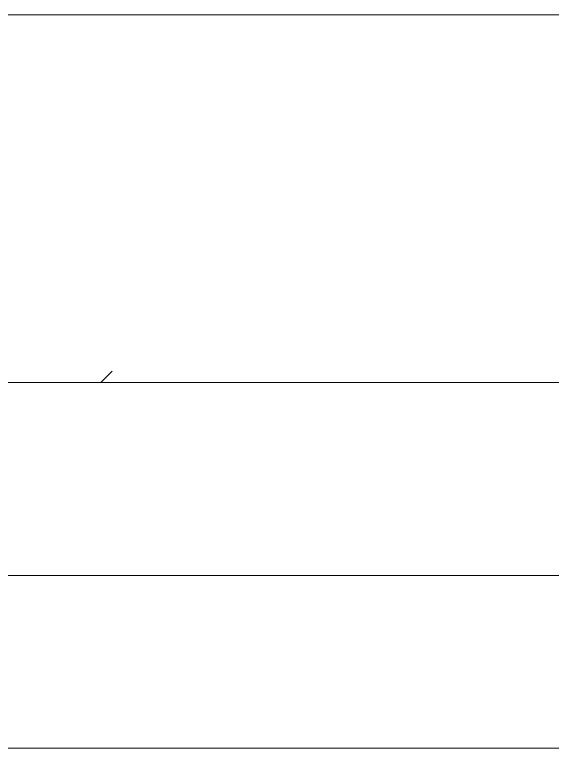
# Model space of a CAD drawing. Header units: millimetres. Extents: x 97 to 214665, y -4577 to 61202.
# Drawn here: x 184803.8 to 184862.2, y 22425 to 22504.8 of the extents above; entities that cross this region are included whole.
import ezdxf

# ---------------------------------------------------------------- set-up
doc = ezdxf.new("R2010")
doc.units = ezdxf.units.MM
for name, color, linetype, lineweight in [('A-GLAZ-____-MCUT', 151, 'Continuous', 9), ('A-GLAZ-____-OTLN', 151, 'Continuous', 9), ('A-GLAZ-CURT-OTLN', 52, 'Continuous', 9), ('A-GLAZ-CWMG-OTLN', 51, 'Continuous', 9)]:
    doc.layers.add(name, color=color, linetype=linetype, lineweight=lineweight)

# ---------------------------------------------------------------- blocks, each defined once
blk = doc.blocks.new('PNS_Панель прямоугольная2 - Нр_Стекло - 40мм-39387840-О_АИ_ПП_4_200_Целиком')
at = {"layer": 'A-GLAZ-____-OTLN', "lineweight": 5}
h = blk.add_hatch(dxfattribs=at)
h.set_pattern_fill('FP_119', color=256, style=0, pattern_type=2)
h.set_pattern_definition([(45, (-127019.98, -22364.8), (-282.8427, 282.8427), [200, -600]), (45, (-127219.98, -22464.8), (-282.8427, 282.8427), [600, -200]), (45, (-126819.98, -22564.8), (-282.8427, 282.8427), [200, -600])])
h.paths.add_polyline_path([(468.966, 0), (475, 0), (475, 21), (465, 21), (465, 40), (-465, 40), (-465, 21), (-475, 21), (-475, 0), (465, 0)])
at = {"layer": 'A-GLAZ-____-MCUT', "color": 10, "lineweight": 5}
for p, q in [((-465, 40), (465, 40)), ((475, 0), (-475, 0))]:
    blk.add_line(p, q, dxfattribs=at)
at = {"layer": 'A-GLAZ-____-OTLN', "color": 10, "lineweight": 5}
blk.add_line((-475, 0), (475, 0), dxfattribs=at)
blk = doc.blocks.new('Прямоугольный импост - Рядовой 50х200-39387826-О_АИ_ПП_4_200_Целиком')
at = {"layer": 'A-GLAZ-CWMG-OTLN', "color": 10, "lineweight": 5}
for p, q in [((127384.978, 22443.8), (126454.978, 22443.8)), ((127384.978, 22425), (126454.978, 22425))]:
    blk.add_line(p, q, dxfattribs=at)
blk = doc.blocks.new('0083_СОШ675_АР_R22_rvt-1-О_АИ_ПП_4_200_Целиком')
at = {"layer": 'A-GLAZ-CURT-OTLN', "color": 90, "lineweight": 9}
blk.add_blockref('PNS_Панель прямоугольная2 - Нр_Стекло - 40мм-39387840-О_АИ_ПП_4_200_Целиком', (126919.978, 22464.8), dxfattribs=at)
at = {"layer": 'A-GLAZ-CWMG-OTLN', "color": 90, "lineweight": 9}
blk.add_blockref('Прямоугольный импост - Рядовой 50х200-39387826-О_АИ_ПП_4_200_Целиком', (0, 0), dxfattribs=at)

msp = doc.modelspace()

# ---------------------------------------------------------------- block references
at = {"color": 250, "lineweight": 5}
msp.add_blockref('0083_СОШ675_АР_R22_rvt-1-О_АИ_ПП_4_200_Целиком', (57498.114412, 0), dxfattribs=at)

doc.saveas('drawing.dxf')
